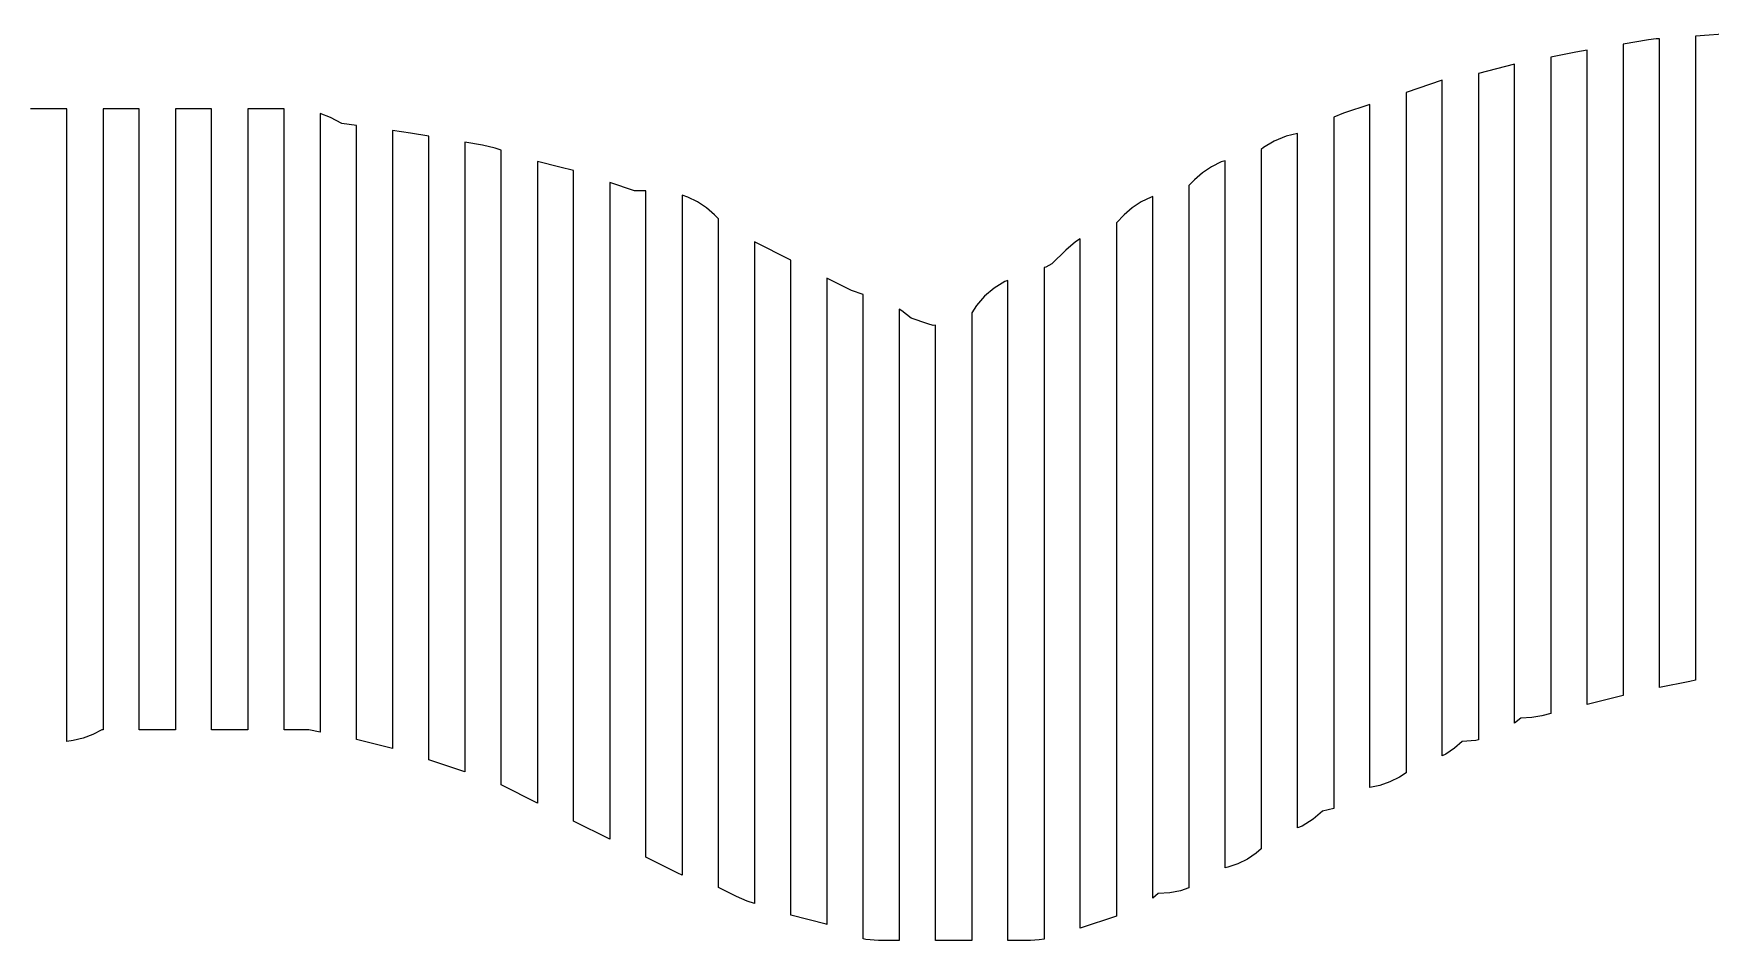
# Model space of a CAD drawing. Header units: metres. Extents: x -6 to 1890, y -8 to 898.
# Drawn here: x 733.9 to 919.2, y 797.5 to 897.7 of the extents above; entities that cross this region are included whole.
import ezdxf

# ---------------------------------------------------------------- set-up
doc = ezdxf.new("R2010")
doc.units = ezdxf.units.M
doc.layers.add('PASSADAS_COMPLETAS', color=1, linetype='CONTINUOUS')
doc.layers.add('PECAS_2D', color=3, linetype='CONTINUOUS')

msp = doc.modelspace()

# ---------------------------------------------------------------- linework, layer by layer
at = {"layer": 'PASSADAS_COMPLETAS'}
msp.add_lwpolyline([(921.578, 897.695), (917.578, 897.41), (917.578, 892.235), (917.578, 890.942), (917.578, 889.648), (917.578, 888.355), (917.578, 887.061), (917.578, 885.768), (917.578, 883.181), (917.578, 880.593), (917.578, 878.006), (917.578, 875.419), (917.578, 874.126), (917.578, 872.832), (917.578, 871.539), (917.578, 870.245), (917.578, 868.952), (917.578, 837.906), (917.578, 836.613), (917.578, 835.319), (917.578, 834.026), (917.578, 832.732), (917.578, 831.439), (917.578, 826.264), (916.951, 826.102), (913.578, 825.427), (913.578, 830.641), (913.578, 831.945), (913.578, 833.248), (913.578, 834.552), (913.578, 835.856), (913.578, 868.445), (913.578, 869.749), (913.578, 871.052), (913.578, 872.356), (913.578, 873.659), (913.578, 876.267), (913.578, 878.874), (913.578, 880.177), (913.578, 882.784), (913.578, 884.088), (913.578, 885.392), (913.578, 886.695), (913.578, 887.999), (913.578, 889.302), (913.578, 890.606), (913.578, 891.91), (913.578, 897.124), (913.226, 897.099), (912.378, 896.998), (909.578, 896.531), (909.578, 891.391), (909.578, 890.106), (909.578, 888.821), (909.578, 887.536), (909.578, 886.251), (909.578, 883.681), (909.578, 882.396), (909.578, 881.111), (909.578, 879.826), (909.578, 877.256), (909.578, 874.686), (909.578, 873.401), (909.578, 872.116), (909.578, 870.831), (909.578, 869.546), (909.578, 868.261), (909.578, 834.851), (909.578, 833.566), (909.578, 832.281), (909.578, 830.996), (909.578, 829.711), (909.578, 824.571), (905.578, 823.571), (905.578, 828.735), (905.578, 830.026), (905.578, 831.317), (905.578, 832.607), (905.578, 833.898), (905.578, 835.189), (905.578, 867.464), (905.578, 868.754), (905.578, 870.045), (905.578, 871.336), (905.578, 872.627), (905.578, 875.209), (905.578, 877.791), (905.578, 879.082), (905.578, 881.664), (905.578, 882.955), (905.578, 884.246), (905.578, 885.537), (905.578, 886.828), (905.578, 888.119), (905.578, 889.41), (905.578, 890.701), (905.578, 895.865), (904.334, 895.653), (901.578, 895.101), (901.578, 889.921), (901.578, 888.625), (901.578, 887.33), (901.578, 886.035), (901.578, 884.74), (901.578, 883.445), (901.578, 882.149), (901.578, 880.854), (901.578, 878.264), (901.578, 875.674), (901.578, 873.083), (901.578, 871.788), (901.578, 870.493), (901.578, 869.198), (901.578, 867.902), (901.578, 866.607), (901.578, 834.227), (901.578, 832.932), (901.578, 831.637), (901.578, 830.342), (901.578, 829.047), (901.578, 827.751), (901.578, 822.571), (900.57, 822.319), (899.475, 822.115), (898.253, 822.047), (897.578, 821.482), (897.578, 826.683), (897.578, 827.983), (897.578, 829.284), (897.578, 830.584), (897.578, 831.884), (897.578, 833.184), (897.578, 865.689), (897.578, 866.99), (897.578, 868.29), (897.578, 869.59), (897.578, 870.89), (897.578, 873.491), (897.578, 876.091), (897.578, 878.692), (897.578, 879.992), (897.578, 881.292), (897.578, 882.592), (897.578, 883.892), (897.578, 885.193), (897.578, 886.493), (897.578, 887.793), (897.578, 889.093), (897.578, 894.294), (893.578, 893.297), (893.578, 888.128), (893.578, 886.836), (893.578, 885.544), (893.578, 884.251), (893.578, 882.959), (893.578, 881.667), (893.578, 880.374), (893.578, 879.082), (893.578, 877.79), (893.578, 875.205), (893.578, 872.621), (893.578, 870.036), (893.578, 868.744), (893.578, 867.451), (893.578, 866.159), (893.578, 864.867), (893.578, 863.575), (893.578, 831.267), (893.578, 829.975), (893.578, 828.683), (893.578, 827.39), (893.578, 826.098), (893.578, 824.806), (893.578, 819.637), (893.284, 819.568), (891.79, 819.462), (890.925, 818.718), (889.961, 818.081), (889.578, 817.893), (889.578, 823.04), (889.578, 824.327), (889.578, 825.614), (889.578, 826.901), (889.578, 828.188), (889.578, 829.475), (889.578, 830.762), (889.578, 864.22), (889.578, 865.507), (889.578, 866.794), (889.578, 868.081), (889.578, 870.655), (889.578, 874.515), (889.578, 877.089), (889.578, 878.376), (889.578, 879.663), (889.578, 880.95), (889.578, 882.237), (889.578, 883.523), (889.578, 886.097), (889.578, 892.531), (885.578, 891.198), (885.578, 886.013), (885.578, 884.717), (885.578, 883.421), (885.578, 882.125), (885.578, 879.533), (885.578, 876.94), (885.578, 875.644), (885.578, 873.052), (885.578, 870.459), (885.578, 867.867), (885.578, 866.571), (885.578, 865.275), (885.578, 863.979), (885.578, 862.682), (885.578, 827.686), (885.578, 826.39), (885.578, 825.094), (885.578, 823.797), (885.578, 822.501), (885.578, 821.205), (885.578, 816.02), (884.85, 815.53), (883.792, 815.002), (882.679, 814.617), (881.578, 814.389), (881.578, 818.293), (881.578, 819.594), (881.578, 820.895), (881.578, 822.197), (881.578, 823.498), (881.578, 824.799), (881.578, 826.101), (881.578, 859.935), (881.578, 861.236), (881.578, 862.537), (881.578, 863.839), (881.578, 865.14), (881.578, 866.441), (881.578, 869.044), (881.578, 871.646), (881.578, 874.249), (881.578, 875.55), (881.578, 876.852), (881.578, 878.153), (881.578, 879.454), (881.578, 880.756), (881.578, 882.057), (881.578, 883.358), (881.578, 884.66), (881.578, 889.865), (878.681, 888.899), (877.578, 888.437), (877.578, 883.259), (877.578, 881.964), (877.578, 880.669), (877.578, 879.375), (877.578, 878.08), (877.578, 876.786), (877.578, 874.196), (877.578, 872.902), (877.578, 870.313), (877.578, 867.723), (877.578, 865.134), (877.578, 863.84), (877.578, 862.545), (877.578, 861.25), (877.578, 859.956), (877.578, 858.661), (877.578, 823.707), (877.578, 822.413), (877.578, 821.118), (877.578, 819.823), (877.578, 818.529), (877.578, 817.234), (877.578, 812.056), (876.36, 811.786), (875.295, 810.874), (874.095, 810.132), (873.578, 809.914), (873.578, 815.116), (873.578, 816.417), (873.578, 817.717), (873.578, 819.018), (873.578, 820.318), (873.578, 821.619), (873.578, 856.732), (873.578, 858.033), (873.578, 859.333), (873.578, 860.634), (873.578, 861.934), (873.578, 863.235), (873.578, 865.836), (873.578, 868.437), (873.578, 871.038), (873.578, 873.639), (873.578, 874.939), (873.578, 876.24), (873.578, 877.54), (873.578, 878.841), (873.578, 880.141), (873.578, 881.442), (873.578, 886.644), (872.335, 886.352), (871.018, 885.816), (869.807, 885.086), (869.578, 884.895), (869.578, 879.744), (869.578, 878.456), (869.578, 877.168), (869.578, 875.88), (869.578, 874.592), (869.578, 873.305), (869.578, 872.017), (869.578, 870.729), (869.578, 868.154), (869.578, 865.578), (869.578, 863.002), (869.578, 861.715), (869.578, 860.427), (869.578, 859.139), (869.578, 857.851), (869.578, 856.564), (869.578, 855.276), (869.578, 819.218), (869.578, 817.93), (869.578, 816.642), (869.578, 815.354), (869.578, 814.067), (869.578, 812.779), (869.578, 807.628), (869.023, 807.14), (868.047, 806.482), (866.988, 805.954), (865.875, 805.569), (865.578, 805.507), (865.578, 810.717), (865.578, 812.019), (865.578, 813.321), (865.578, 814.624), (865.578, 815.926), (865.578, 817.228), (865.578, 853.694), (865.578, 854.996), (865.578, 856.299), (865.578, 857.601), (865.578, 858.903), (865.578, 861.508), (865.578, 864.113), (865.578, 866.717), (865.578, 869.322), (865.578, 870.624), (865.578, 871.927), (865.578, 873.229), (865.578, 874.531), (865.578, 875.834), (865.578, 877.136), (865.578, 883.648), (865.15, 883.503), (864.071, 882.97), (863.079, 882.305), (862.198, 881.53), (861.578, 880.91), (861.578, 875.735), (861.578, 874.442), (861.578, 873.148), (861.578, 871.854), (861.578, 870.56), (861.578, 869.266), (861.578, 867.973), (861.578, 865.385), (861.578, 862.798), (861.578, 860.21), (861.578, 857.622), (861.578, 856.329), (861.578, 855.035), (861.578, 853.741), (861.578, 852.447), (861.578, 851.154), (861.578, 814.928), (861.578, 813.634), (861.578, 812.34), (861.578, 811.047), (861.578, 809.753), (861.578, 808.459), (861.578, 803.284), (860.634, 802.964), (859.463, 802.733), (858.182, 802.658), (857.578, 802.151), (857.578, 807.32), (857.578, 808.612), (857.578, 809.905), (857.578, 811.197), (857.578, 812.489), (857.578, 815.074), (857.578, 849.965), (857.578, 851.257), (857.578, 852.55), (857.578, 853.842), (857.578, 855.134), (857.578, 857.719), (857.578, 860.303), (857.578, 862.888), (857.578, 865.472), (857.578, 866.765), (857.578, 868.057), (857.578, 869.349), (857.578, 870.641), (857.578, 871.934), (857.578, 873.226), (857.578, 879.687), (857.395, 879.625), (856.315, 879.092), (855.324, 878.427), (854.442, 877.653), (853.578, 876.788), (853.578, 871.593), (853.578, 870.295), (853.578, 868.996), (853.578, 867.697), (853.578, 866.398), (853.578, 865.1), (853.578, 862.502), (853.578, 859.905), (853.578, 857.307), (853.578, 854.71), (853.578, 852.112), (853.578, 850.814), (853.578, 849.515), (853.578, 848.216), (853.578, 846.918), (853.578, 811.852), (853.578, 810.553), (853.578, 809.255), (853.578, 807.956), (853.578, 806.657), (853.578, 805.358), (853.578, 800.163), (849.578, 798.83), (849.578, 803.995), (849.578, 805.287), (849.578, 806.578), (849.578, 807.869), (849.578, 809.161), (849.578, 810.452), (849.578, 844.026), (849.578, 845.317), (849.578, 846.608), (849.578, 847.899), (849.578, 849.191), (849.578, 850.482), (849.578, 853.065), (849.578, 855.647), (849.578, 858.23), (849.578, 860.813), (849.578, 862.104), (849.578, 863.395), (849.578, 864.686), (849.578, 865.978), (849.578, 867.269), (849.578, 868.56), (849.578, 875.017), (849.044, 874.687), (847.979, 873.775), (846.438, 872.234), (845.752, 871.891), (845.578, 871.833), (845.578, 866.625), (845.578, 865.323), (845.578, 864.021), (845.578, 862.72), (845.578, 861.418), (845.578, 860.116), (845.578, 857.512), (845.578, 854.908), (845.578, 852.305), (845.578, 849.701), (845.578, 848.399), (845.578, 847.097), (845.578, 845.795), (845.578, 844.493), (845.578, 843.191), (845.578, 841.89), (845.578, 809.343), (845.578, 808.041), (845.578, 806.739), (845.578, 805.437), (845.578, 804.135), (845.578, 802.833), (845.578, 797.626), (845.046, 797.54), (844.073, 797.487), (841.578, 797.487), (841.578, 801.395), (841.578, 802.697), (841.578, 803.999), (841.578, 805.302), (841.578, 806.604), (841.578, 807.907), (841.578, 839.164), (841.578, 840.467), (841.578, 841.769), (841.578, 843.072), (841.578, 844.374), (841.578, 845.676), (841.578, 848.281), (841.578, 850.886), (841.578, 853.491), (841.578, 854.793), (841.578, 857.398), (841.578, 858.7), (841.578, 860.003), (841.578, 861.305), (841.578, 862.608), (841.578, 863.91), (841.578, 870.422), (841.241, 870.281), (840.066, 869.568), (839.007, 868.679), (838.099, 867.647), (837.578, 866.837), (837.578, 861.7), (837.578, 860.416), (837.578, 859.132), (837.578, 857.847), (837.578, 856.563), (837.578, 855.279), (837.578, 852.71), (837.578, 850.142), (837.578, 847.573), (837.578, 845.005), (837.578, 842.436), (837.578, 841.152), (837.578, 839.868), (837.578, 838.584), (837.578, 837.299), (837.578, 836.015), (837.578, 807.761), (837.578, 806.477), (837.578, 805.193), (837.578, 803.909), (837.578, 802.624), (837.578, 801.34), (837.578, 797.487), (833.578, 797.487), (833.578, 801.336), (833.578, 802.618), (833.578, 803.901), (833.578, 805.184), (833.578, 806.467), (833.578, 807.749), (833.578, 838.535), (833.578, 839.818), (833.578, 841.101), (833.578, 842.384), (833.578, 843.666), (833.578, 844.949), (833.578, 847.515), (833.578, 848.797), (833.578, 850.08), (833.578, 851.363), (833.578, 852.646), (833.578, 853.928), (833.578, 855.211), (833.578, 856.494), (833.578, 857.776), (833.578, 859.059), (833.578, 865.473), (833.307, 865.419), (832.732, 865.632), (830.879, 866.25), (829.873, 867.06), (829.578, 867.235), (829.578, 862.068), (829.578, 860.777), (829.578, 859.485), (829.578, 858.194), (829.578, 856.902), (829.578, 855.61), (829.578, 854.319), (829.578, 853.027), (829.578, 851.735), (829.578, 850.444), (829.578, 849.152), (829.578, 846.569), (829.578, 845.277), (829.578, 843.986), (829.578, 842.694), (829.578, 841.403), (829.578, 840.111), (829.578, 838.819), (829.578, 807.82), (829.578, 806.529), (829.578, 805.237), (829.578, 803.945), (829.578, 802.654), (829.578, 801.362), (829.578, 797.487), (827.269, 797.487), (825.871, 797.595), (825.578, 797.665), (825.578, 801.549), (825.578, 802.844), (825.578, 804.139), (825.578, 805.433), (825.578, 806.728), (825.578, 809.318), (825.578, 841.688), (825.578, 842.983), (825.578, 844.277), (825.578, 845.572), (825.578, 846.867), (825.578, 849.457), (825.578, 850.751), (825.578, 852.046), (825.578, 853.341), (825.578, 854.636), (825.578, 855.931), (825.578, 857.225), (825.578, 858.52), (825.578, 859.815), (825.578, 861.11), (825.578, 862.405), (825.578, 863.699), (825.578, 868.879), (824.297, 869.306), (821.578, 870.665), (821.578, 866.77), (821.578, 865.472), (821.578, 864.174), (821.578, 862.875), (821.578, 861.577), (821.578, 860.279), (821.578, 858.981), (821.578, 857.682), (821.578, 856.384), (821.578, 855.086), (821.578, 853.787), (821.578, 852.489), (821.578, 851.191), (821.578, 849.892), (821.578, 848.594), (821.578, 847.296), (821.578, 845.998), (821.578, 844.699), (821.578, 809.645), (821.578, 808.347), (821.578, 807.049), (821.578, 805.75), (821.578, 804.452), (821.578, 803.154), (821.578, 799.259), (821.508, 799.294), (817.578, 800.276), (817.578, 804.154), (817.578, 805.447), (817.578, 806.74), (817.578, 808.032), (817.578, 809.325), (817.578, 810.618), (817.578, 846.812), (817.578, 848.105), (817.578, 849.397), (817.578, 850.69), (817.578, 851.983), (817.578, 854.568), (817.578, 857.153), (817.578, 858.446), (817.578, 859.739), (817.578, 861.031), (817.578, 862.324), (817.578, 863.617), (817.578, 864.909), (817.578, 866.202), (817.578, 867.495), (817.578, 868.787), (817.578, 872.665), (813.578, 874.665), (813.578, 870.749), (813.578, 869.443), (813.578, 868.138), (813.578, 866.832), (813.578, 865.527), (813.578, 864.221), (813.578, 862.916), (813.578, 861.61), (813.578, 860.305), (813.578, 859), (813.578, 856.389), (813.578, 853.778), (813.578, 852.472), (813.578, 851.167), (813.578, 849.861), (813.578, 848.556), (813.578, 813.308), (813.578, 812.003), (813.578, 810.697), (813.578, 809.392), (813.578, 808.086), (813.578, 806.781), (813.578, 805.475), (813.578, 801.559), (812.758, 801.832), (811.566, 802.326), (809.578, 803.32), (809.578, 807.209), (809.578, 808.506), (809.578, 809.802), (809.578, 811.099), (809.578, 812.395), (809.578, 813.692), (809.578, 814.988), (809.578, 851.289), (809.578, 852.586), (809.578, 853.882), (809.578, 855.179), (809.578, 857.772), (809.578, 859.068), (809.578, 860.365), (809.578, 861.661), (809.578, 862.958), (809.578, 864.254), (809.578, 865.551), (809.578, 866.847), (809.578, 868.144), (809.578, 869.44), (809.578, 870.737), (809.578, 872.033), (809.578, 877.219), (809.144, 877.653), (808.263, 878.427), (807.271, 879.092), (806.192, 879.625), (805.578, 879.833), (805.578, 874.653), (805.578, 873.357), (805.578, 872.062), (805.578, 870.767), (805.578, 869.472), (805.578, 868.177), (805.578, 866.882), (805.578, 865.586), (805.578, 864.291), (805.578, 862.996), (805.578, 860.406), (805.578, 857.816), (805.578, 856.52), (805.578, 855.225), (805.578, 852.635), (805.578, 816.371), (805.578, 815.076), (805.578, 813.78), (805.578, 812.485), (805.578, 811.19), (805.578, 809.895), (805.578, 808.6), (805.578, 804.714), (805.103, 804.911), (801.578, 806.674), (801.578, 810.55), (801.578, 811.842), (801.578, 813.134), (801.578, 814.426), (801.578, 815.718), (801.578, 817.01), (801.578, 818.302), (801.578, 853.186), (801.578, 854.478), (801.578, 855.77), (801.578, 857.062), (801.578, 858.354), (801.578, 859.646), (801.578, 862.23), (801.578, 864.814), (801.578, 866.106), (801.578, 867.398), (801.578, 868.69), (801.578, 869.982), (801.578, 871.274), (801.578, 872.566), (801.578, 873.858), (801.578, 875.15), (801.578, 876.442), (801.578, 880.318), (800.308, 880.318), (797.578, 881.228), (797.578, 877.341), (797.578, 876.046), (797.578, 874.75), (797.578, 873.454), (797.578, 872.159), (797.578, 870.863), (797.578, 869.568), (797.578, 868.272), (797.578, 866.976), (797.578, 865.681), (797.578, 863.089), (797.578, 860.498), (797.578, 859.203), (797.578, 857.907), (797.578, 856.611), (797.578, 820.334), (797.578, 819.039), (797.578, 817.743), (797.578, 816.447), (797.578, 815.152), (797.578, 813.856), (797.578, 812.56), (797.578, 808.674), (793.578, 810.674), (793.578, 814.524), (793.578, 815.807), (793.578, 817.091), (793.578, 818.374), (793.578, 819.658), (793.578, 822.224), (793.578, 856.877), (793.578, 858.16), (793.578, 859.444), (793.578, 860.727), (793.578, 862.011), (793.578, 864.578), (793.578, 865.861), (793.578, 867.144), (793.578, 868.428), (793.578, 869.711), (793.578, 870.995), (793.578, 872.278), (793.578, 873.562), (793.578, 874.845), (793.578, 876.128), (793.578, 877.412), (793.578, 878.695), (793.578, 882.546), (792.048, 882.94), (789.578, 883.558), (789.578, 879.691), (789.578, 878.403), (789.578, 877.114), (789.578, 875.825), (789.578, 874.536), (789.578, 873.247), (789.578, 871.958), (789.578, 870.67), (789.578, 869.381), (789.578, 868.092), (789.578, 866.803), (789.578, 862.937), (789.578, 861.648), (789.578, 860.359), (789.578, 859.07), (789.578, 857.782), (789.578, 822.984), (789.578, 821.695), (789.578, 820.406), (789.578, 819.118), (789.578, 817.829), (789.578, 816.54), (789.578, 812.674), (785.578, 814.674), (785.578, 818.569), (785.578, 819.868), (785.578, 821.167), (785.578, 822.465), (785.578, 823.764), (785.578, 825.062), (785.578, 858.826), (785.578, 860.124), (785.578, 861.423), (785.578, 862.721), (785.578, 864.02), (785.578, 865.318), (785.578, 867.916), (785.578, 869.214), (785.578, 870.513), (785.578, 871.811), (785.578, 873.11), (785.578, 874.409), (785.578, 875.707), (785.578, 877.006), (785.578, 878.304), (785.578, 879.603), (785.578, 880.901), (785.578, 884.797), (784.905, 885.021), (783.524, 885.365), (781.578, 885.689), (781.578, 881.823), (781.578, 880.534), (781.578, 879.246), (781.578, 877.957), (781.578, 876.669), (781.578, 875.38), (781.578, 874.091), (781.578, 872.803), (781.578, 871.514), (781.578, 870.225), (781.578, 868.937), (781.578, 867.648), (781.578, 865.071), (781.578, 863.782), (781.578, 862.494), (781.578, 861.205), (781.578, 859.916), (781.578, 827.701), (781.578, 826.412), (781.578, 825.124), (781.578, 823.835), (781.578, 822.546), (781.578, 821.258), (781.578, 819.969), (781.578, 816.103), (777.578, 817.437), (777.578, 821.338), (777.578, 822.638), (777.578, 823.938), (777.578, 825.239), (777.578, 826.539), (777.578, 831.741), (777.578, 861.649), (777.578, 862.949), (777.578, 864.249), (777.578, 865.55), (777.578, 868.151), (777.578, 869.451), (777.578, 870.751), (777.578, 872.052), (777.578, 873.352), (777.578, 874.652), (777.578, 875.953), (777.578, 877.253), (777.578, 878.553), (777.578, 879.854), (777.578, 881.154), (777.578, 882.454), (777.578, 886.356), (775.559, 886.69), (773.578, 886.973), (773.578, 883.109), (773.578, 881.821), (773.578, 880.533), (773.578, 879.245), (773.578, 877.957), (773.578, 876.669), (773.578, 875.381), (773.578, 874.093), (773.578, 872.805), (773.578, 870.229), (773.578, 867.653), (773.578, 866.365), (773.578, 865.077), (773.578, 863.789), (773.578, 862.501), (773.578, 861.213), (773.578, 829.013), (773.578, 827.725), (773.578, 826.437), (773.578, 825.149), (773.578, 823.861), (773.578, 822.573), (773.578, 818.709), (769.578, 819.703), (769.578, 823.617), (769.578, 824.922), (769.578, 826.227), (769.578, 827.531), (769.578, 828.836), (769.578, 830.14), (769.578, 862.756), (769.578, 864.061), (769.578, 865.365), (769.578, 866.67), (769.578, 867.975), (769.578, 869.279), (769.578, 870.584), (769.578, 871.888), (769.578, 873.193), (769.578, 874.498), (769.578, 875.802), (769.578, 878.412), (769.578, 879.716), (769.578, 881.021), (769.578, 882.325), (769.578, 883.63), (769.578, 887.544), (767.973, 887.773), (766.708, 888.405), (765.578, 888.865), (765.578, 883.706), (765.578, 882.416), (765.578, 881.126), (765.578, 879.837), (765.578, 878.547), (765.578, 877.257), (765.578, 875.967), (765.578, 874.677), (765.578, 873.387), (765.578, 872.097), (765.578, 870.808), (765.578, 869.518), (765.578, 866.938), (765.578, 865.648), (765.578, 864.358), (765.578, 863.068), (765.578, 830.822), (765.578, 829.532), (765.578, 828.242), (765.578, 826.953), (765.578, 825.663), (765.578, 824.373), (765.578, 820.503), (764.323, 820.754), (761.578, 820.754), (761.578, 824.638), (761.578, 825.933), (761.578, 827.227), (761.578, 828.522), (761.578, 829.816), (761.578, 831.111), (761.578, 862.18), (761.578, 863.475), (761.578, 864.769), (761.578, 866.064), (761.578, 867.359), (761.578, 869.948), (761.578, 872.537), (761.578, 873.831), (761.578, 875.126), (761.578, 876.421), (761.578, 877.715), (761.578, 879.01), (761.578, 880.304), (761.578, 881.599), (761.578, 882.893), (761.578, 884.188), (761.578, 889.366), (757.578, 889.366), (757.578, 884.188), (757.578, 882.893), (757.578, 881.599), (757.578, 880.304), (757.578, 879.01), (757.578, 877.715), (757.578, 876.421), (757.578, 875.126), (757.578, 873.831), (757.578, 872.537), (757.578, 871.242), (757.578, 868.653), (757.578, 867.359), (757.578, 866.064), (757.578, 864.769), (757.578, 863.475), (757.578, 862.18), (757.578, 831.111), (757.578, 829.816), (757.578, 828.522), (757.578, 827.227), (757.578, 825.933), (757.578, 824.638), (757.578, 820.754), (753.578, 820.754), (753.578, 824.638), (753.578, 825.933), (753.578, 827.227), (753.578, 828.522), (753.578, 829.816), (753.578, 831.111), (753.578, 862.18), (753.578, 864.769), (753.578, 866.064), (753.578, 867.359), (753.578, 869.948), (753.578, 871.242), (753.578, 872.537), (753.578, 875.126), (753.578, 876.421), (753.578, 877.715), (753.578, 879.01), (753.578, 880.304), (753.578, 881.599), (753.578, 882.893), (753.578, 884.188), (753.578, 885.482), (753.578, 889.366), (749.578, 889.366), (749.578, 885.482), (749.578, 884.188), (749.578, 882.893), (749.578, 881.599), (749.578, 880.304), (749.578, 879.01), (749.578, 877.715), (749.578, 876.421), (749.578, 875.126), (749.578, 873.831), (749.578, 872.537), (749.578, 869.948), (749.578, 868.653), (749.578, 867.359), (749.578, 866.064), (749.578, 864.769), (749.578, 863.475), (749.578, 862.18), (749.578, 831.111), (749.578, 829.816), (749.578, 828.522), (749.578, 827.227), (749.578, 825.933), (749.578, 824.638), (749.578, 820.754), (745.578, 820.754), (745.578, 824.638), (745.578, 825.933), (745.578, 827.227), (745.578, 828.522), (745.578, 829.816), (745.578, 831.111), (745.578, 862.18), (745.578, 863.475), (745.578, 864.769), (745.578, 866.064), (745.578, 867.359), (745.578, 869.948), (745.578, 872.537), (745.578, 873.831), (745.578, 875.126), (745.578, 876.421), (745.578, 877.715), (745.578, 879.01), (745.578, 880.304), (745.578, 881.599), (745.578, 882.893), (745.578, 884.188), (745.578, 885.482), (745.578, 889.366), (741.578, 889.366), (741.578, 884.188), (741.578, 881.599), (741.578, 880.304), (741.578, 879.01), (741.578, 877.715), (741.578, 876.421), (741.578, 875.126), (741.578, 873.831), (741.578, 871.242), (741.578, 868.653), (741.578, 867.359), (741.578, 866.064), (741.578, 864.769), (741.578, 863.475), (741.578, 862.18), (741.578, 831.111), (741.578, 829.816), (741.578, 828.522), (741.578, 827.227), (741.578, 825.933), (741.578, 824.638), (741.578, 820.754), (741.461, 820.754), (740.455, 820.234), (739.387, 819.841), (738.282, 819.586), (737.578, 819.468), (737.578, 824.646), (737.578, 825.94), (737.578, 827.235), (737.578, 828.529), (737.578, 829.823), (737.578, 862.184), (737.578, 863.478), (737.578, 864.772), (737.578, 866.067), (737.578, 867.361), (737.578, 868.656), (737.578, 871.244), (737.578, 872.539), (737.578, 873.833), (737.578, 875.128), (737.578, 876.422), (737.578, 877.716), (737.578, 879.011), (737.578, 880.305), (737.578, 881.6), (737.578, 882.894), (737.578, 884.189), (737.578, 889.366), (733.578, 889.366)], dxfattribs=at)
at = {"layer": 'PECAS_2D'}
msp.add_lwpolyline([(921.578, 897.695), (917.578, 897.41), (917.578, 892.235), (917.578, 890.942), (917.578, 889.648), (917.578, 888.355), (917.578, 887.061), (917.578, 885.768), (917.578, 883.181), (917.578, 880.593), (917.578, 878.006), (917.578, 875.419), (917.578, 874.126), (917.578, 872.832), (917.578, 871.539), (917.578, 870.245), (917.578, 868.952), (917.578, 837.906), (917.578, 836.613), (917.578, 835.319), (917.578, 834.026), (917.578, 832.732), (917.578, 831.439), (917.578, 826.264), (916.951, 826.102), (913.578, 825.427), (913.578, 830.641), (913.578, 831.945), (913.578, 833.248), (913.578, 834.552), (913.578, 835.856), (913.578, 868.445), (913.578, 869.749), (913.578, 871.052), (913.578, 872.356), (913.578, 873.659), (913.578, 876.267), (913.578, 878.874), (913.578, 880.177), (913.578, 882.784), (913.578, 884.088), (913.578, 885.392), (913.578, 886.695), (913.578, 887.999), (913.578, 889.302), (913.578, 890.606), (913.578, 891.91), (913.578, 897.124), (913.226, 897.099), (912.378, 896.998), (909.578, 896.531), (909.578, 891.391), (909.578, 890.106), (909.578, 888.821), (909.578, 887.536), (909.578, 886.251), (909.578, 883.681), (909.578, 882.396), (909.578, 881.111), (909.578, 879.826), (909.578, 877.256), (909.578, 874.686), (909.578, 873.401), (909.578, 872.116), (909.578, 870.831), (909.578, 869.546), (909.578, 868.261), (909.578, 834.851), (909.578, 833.566), (909.578, 832.281), (909.578, 830.996), (909.578, 829.711), (909.578, 824.571), (905.578, 823.571), (905.578, 828.735), (905.578, 830.026), (905.578, 831.317), (905.578, 832.607), (905.578, 833.898), (905.578, 835.189), (905.578, 867.464), (905.578, 868.754), (905.578, 870.045), (905.578, 871.336), (905.578, 872.627), (905.578, 875.209), (905.578, 877.791), (905.578, 879.082), (905.578, 881.664), (905.578, 882.955), (905.578, 884.246), (905.578, 885.537), (905.578, 886.828), (905.578, 888.119), (905.578, 889.41), (905.578, 890.701), (905.578, 895.865), (904.334, 895.653), (901.578, 895.101), (901.578, 889.921), (901.578, 888.625), (901.578, 887.33), (901.578, 886.035), (901.578, 884.74), (901.578, 883.445), (901.578, 882.149), (901.578, 880.854), (901.578, 878.264), (901.578, 875.674), (901.578, 873.083), (901.578, 871.788), (901.578, 870.493), (901.578, 869.198), (901.578, 867.902), (901.578, 866.607), (901.578, 834.227), (901.578, 832.932), (901.578, 831.637), (901.578, 830.342), (901.578, 829.047), (901.578, 827.751), (901.578, 822.571), (900.57, 822.319), (899.475, 822.115), (898.253, 822.047), (897.578, 821.482), (897.578, 826.683), (897.578, 827.983), (897.578, 829.284), (897.578, 830.584), (897.578, 831.884), (897.578, 833.184), (897.578, 865.689), (897.578, 866.99), (897.578, 868.29), (897.578, 869.59), (897.578, 870.89), (897.578, 873.491), (897.578, 876.091), (897.578, 878.692), (897.578, 879.992), (897.578, 881.292), (897.578, 882.592), (897.578, 883.892), (897.578, 885.193), (897.578, 886.493), (897.578, 887.793), (897.578, 889.093), (897.578, 894.294), (893.578, 893.297), (893.578, 888.128), (893.578, 886.836), (893.578, 885.544), (893.578, 884.251), (893.578, 882.959), (893.578, 881.667), (893.578, 880.374), (893.578, 879.082), (893.578, 877.79), (893.578, 875.205), (893.578, 872.621), (893.578, 870.036), (893.578, 868.744), (893.578, 867.451), (893.578, 866.159), (893.578, 864.867), (893.578, 863.575), (893.578, 831.267), (893.578, 829.975), (893.578, 828.683), (893.578, 827.39), (893.578, 826.098), (893.578, 824.806), (893.578, 819.637), (893.284, 819.568), (891.79, 819.462), (890.925, 818.718), (889.961, 818.081), (889.578, 817.893), (889.578, 823.04), (889.578, 824.327), (889.578, 825.614), (889.578, 826.901), (889.578, 828.188), (889.578, 829.475), (889.578, 830.762), (889.578, 864.22), (889.578, 865.507), (889.578, 866.794), (889.578, 868.081), (889.578, 870.655), (889.578, 874.515), (889.578, 877.089), (889.578, 878.376), (889.578, 879.663), (889.578, 880.95), (889.578, 882.237), (889.578, 883.523), (889.578, 886.097), (889.578, 892.531), (885.578, 891.198), (885.578, 886.013), (885.578, 884.717), (885.578, 883.421), (885.578, 882.125), (885.578, 879.533), (885.578, 876.94), (885.578, 875.644), (885.578, 873.052), (885.578, 870.459), (885.578, 867.867), (885.578, 866.571), (885.578, 865.275), (885.578, 863.979), (885.578, 862.682), (885.578, 827.686), (885.578, 826.39), (885.578, 825.094), (885.578, 823.797), (885.578, 822.501), (885.578, 821.205), (885.578, 816.02), (884.85, 815.53), (883.792, 815.002), (882.679, 814.617), (881.578, 814.389), (881.578, 818.293), (881.578, 819.594), (881.578, 820.895), (881.578, 822.197), (881.578, 823.498), (881.578, 824.799), (881.578, 826.101), (881.578, 859.935), (881.578, 861.236), (881.578, 862.537), (881.578, 863.839), (881.578, 865.14), (881.578, 866.441), (881.578, 869.044), (881.578, 871.646), (881.578, 874.249), (881.578, 875.55), (881.578, 876.852), (881.578, 878.153), (881.578, 879.454), (881.578, 880.756), (881.578, 882.057), (881.578, 883.358), (881.578, 884.66), (881.578, 889.865), (878.681, 888.899), (877.578, 888.437), (877.578, 883.259), (877.578, 881.964), (877.578, 880.669), (877.578, 879.375), (877.578, 878.08), (877.578, 876.786), (877.578, 874.196), (877.578, 872.902), (877.578, 870.313), (877.578, 867.723), (877.578, 865.134), (877.578, 863.84), (877.578, 862.545), (877.578, 861.25), (877.578, 859.956), (877.578, 858.661), (877.578, 823.707), (877.578, 822.413), (877.578, 821.118), (877.578, 819.823), (877.578, 818.529), (877.578, 817.234), (877.578, 812.056), (876.36, 811.786), (875.295, 810.874), (874.095, 810.132), (873.578, 809.914), (873.578, 815.116), (873.578, 816.417), (873.578, 817.717), (873.578, 819.018), (873.578, 820.318), (873.578, 821.619), (873.578, 856.732), (873.578, 858.033), (873.578, 859.333), (873.578, 860.634), (873.578, 861.934), (873.578, 863.235), (873.578, 865.836), (873.578, 868.437), (873.578, 871.038), (873.578, 873.639), (873.578, 874.939), (873.578, 876.24), (873.578, 877.54), (873.578, 878.841), (873.578, 880.141), (873.578, 881.442), (873.578, 886.644), (872.335, 886.352), (871.018, 885.816), (869.807, 885.086), (869.578, 884.895), (869.578, 879.744), (869.578, 878.456), (869.578, 877.168), (869.578, 875.88), (869.578, 874.592), (869.578, 873.305), (869.578, 872.017), (869.578, 870.729), (869.578, 868.154), (869.578, 865.578), (869.578, 863.002), (869.578, 861.715), (869.578, 860.427), (869.578, 859.139), (869.578, 857.851), (869.578, 856.564), (869.578, 855.276), (869.578, 819.218), (869.578, 817.93), (869.578, 816.642), (869.578, 815.354), (869.578, 814.067), (869.578, 812.779), (869.578, 807.628), (869.023, 807.14), (868.047, 806.482), (866.988, 805.954), (865.875, 805.569), (865.578, 805.507), (865.578, 810.717), (865.578, 812.019), (865.578, 813.321), (865.578, 814.624), (865.578, 815.926), (865.578, 817.228), (865.578, 853.694), (865.578, 854.996), (865.578, 856.299), (865.578, 857.601), (865.578, 858.903), (865.578, 861.508), (865.578, 864.113), (865.578, 866.717), (865.578, 869.322), (865.578, 870.624), (865.578, 871.927), (865.578, 873.229), (865.578, 874.531), (865.578, 875.834), (865.578, 877.136), (865.578, 883.648), (865.15, 883.503), (864.071, 882.97), (863.079, 882.305), (862.198, 881.53), (861.578, 880.91), (861.578, 875.735), (861.578, 874.442), (861.578, 873.148), (861.578, 871.854), (861.578, 870.56), (861.578, 869.266), (861.578, 867.973), (861.578, 865.385), (861.578, 862.798), (861.578, 860.21), (861.578, 857.622), (861.578, 856.329), (861.578, 855.035), (861.578, 853.741), (861.578, 852.447), (861.578, 851.154), (861.578, 814.928), (861.578, 813.634), (861.578, 812.34), (861.578, 811.047), (861.578, 809.753), (861.578, 808.459), (861.578, 803.284), (860.634, 802.964), (859.463, 802.733), (858.182, 802.658), (857.578, 802.151), (857.578, 807.32), (857.578, 808.612), (857.578, 809.905), (857.578, 811.197), (857.578, 812.489), (857.578, 815.074), (857.578, 849.965), (857.578, 851.257), (857.578, 852.55), (857.578, 853.842), (857.578, 855.134), (857.578, 857.719), (857.578, 860.303), (857.578, 862.888), (857.578, 865.472), (857.578, 866.765), (857.578, 868.057), (857.578, 869.349), (857.578, 870.641), (857.578, 871.934), (857.578, 873.226), (857.578, 879.687), (857.395, 879.625), (856.315, 879.092), (855.324, 878.427), (854.442, 877.653), (853.578, 876.788), (853.578, 871.593), (853.578, 870.295), (853.578, 868.996), (853.578, 867.697), (853.578, 866.398), (853.578, 865.1), (853.578, 862.502), (853.578, 859.905), (853.578, 857.307), (853.578, 854.71), (853.578, 852.112), (853.578, 850.814), (853.578, 849.515), (853.578, 848.216), (853.578, 846.918), (853.578, 811.852), (853.578, 810.553), (853.578, 809.255), (853.578, 807.956), (853.578, 806.657), (853.578, 805.358), (853.578, 800.163), (849.578, 798.83), (849.578, 803.995), (849.578, 805.287), (849.578, 806.578), (849.578, 807.869), (849.578, 809.161), (849.578, 810.452), (849.578, 844.026), (849.578, 845.317), (849.578, 846.608), (849.578, 847.899), (849.578, 849.191), (849.578, 850.482), (849.578, 853.065), (849.578, 855.647), (849.578, 858.23), (849.578, 860.813), (849.578, 862.104), (849.578, 863.395), (849.578, 864.686), (849.578, 865.978), (849.578, 867.269), (849.578, 868.56), (849.578, 875.017), (849.044, 874.687), (847.979, 873.775), (846.438, 872.234), (845.752, 871.891), (845.578, 871.833), (845.578, 866.625), (845.578, 865.323), (845.578, 864.021), (845.578, 862.72), (845.578, 861.418), (845.578, 860.116), (845.578, 857.512), (845.578, 854.908), (845.578, 852.305), (845.578, 849.701), (845.578, 848.399), (845.578, 847.097), (845.578, 845.795), (845.578, 844.493), (845.578, 843.191), (845.578, 841.89), (845.578, 809.343), (845.578, 808.041), (845.578, 806.739), (845.578, 805.437), (845.578, 804.135), (845.578, 802.833), (845.578, 797.626), (845.046, 797.54), (844.073, 797.487), (841.578, 797.487), (841.578, 801.395), (841.578, 802.697), (841.578, 803.999), (841.578, 805.302), (841.578, 806.604), (841.578, 807.907), (841.578, 839.164), (841.578, 840.467), (841.578, 841.769), (841.578, 843.072), (841.578, 844.374), (841.578, 845.676), (841.578, 848.281), (841.578, 850.886), (841.578, 853.491), (841.578, 854.793), (841.578, 857.398), (841.578, 858.7), (841.578, 860.003), (841.578, 861.305), (841.578, 862.608), (841.578, 863.91), (841.578, 870.422), (841.241, 870.281), (840.066, 869.568), (839.007, 868.679), (838.099, 867.647), (837.578, 866.837), (837.578, 861.7), (837.578, 860.416), (837.578, 859.132), (837.578, 857.847), (837.578, 856.563), (837.578, 855.279), (837.578, 852.71), (837.578, 850.142), (837.578, 847.573), (837.578, 845.005), (837.578, 842.436), (837.578, 841.152), (837.578, 839.868), (837.578, 838.584), (837.578, 837.299), (837.578, 836.015), (837.578, 807.761), (837.578, 806.477), (837.578, 805.193), (837.578, 803.909), (837.578, 802.624), (837.578, 801.34), (837.578, 797.487), (833.578, 797.487), (833.578, 801.336), (833.578, 802.618), (833.578, 803.901), (833.578, 805.184), (833.578, 806.467), (833.578, 807.749), (833.578, 838.535), (833.578, 839.818), (833.578, 841.101), (833.578, 842.384), (833.578, 843.666), (833.578, 844.949), (833.578, 847.515), (833.578, 848.797), (833.578, 850.08), (833.578, 851.363), (833.578, 852.646), (833.578, 853.928), (833.578, 855.211), (833.578, 856.494), (833.578, 857.776), (833.578, 859.059), (833.578, 865.473), (833.307, 865.419), (832.732, 865.632), (830.879, 866.25), (829.873, 867.06), (829.578, 867.235), (829.578, 862.068), (829.578, 860.777), (829.578, 859.485), (829.578, 858.194), (829.578, 856.902), (829.578, 855.61), (829.578, 854.319), (829.578, 853.027), (829.578, 851.735), (829.578, 850.444), (829.578, 849.152), (829.578, 846.569), (829.578, 845.277), (829.578, 843.986), (829.578, 842.694), (829.578, 841.403), (829.578, 840.111), (829.578, 838.819), (829.578, 807.82), (829.578, 806.529), (829.578, 805.237), (829.578, 803.945), (829.578, 802.654), (829.578, 801.362), (829.578, 797.487), (827.269, 797.487), (825.871, 797.595), (825.578, 797.665), (825.578, 801.549), (825.578, 802.844), (825.578, 804.139), (825.578, 805.433), (825.578, 806.728), (825.578, 809.318), (825.578, 841.688), (825.578, 842.983), (825.578, 844.277), (825.578, 845.572), (825.578, 846.867), (825.578, 849.457), (825.578, 850.751), (825.578, 852.046), (825.578, 853.341), (825.578, 854.636), (825.578, 855.931), (825.578, 857.225), (825.578, 858.52), (825.578, 859.815), (825.578, 861.11), (825.578, 862.405), (825.578, 863.699), (825.578, 868.879), (824.297, 869.306), (821.578, 870.665), (821.578, 866.77), (821.578, 865.472), (821.578, 864.174), (821.578, 862.875), (821.578, 861.577), (821.578, 860.279), (821.578, 858.981), (821.578, 857.682), (821.578, 856.384), (821.578, 855.086), (821.578, 853.787), (821.578, 852.489), (821.578, 851.191), (821.578, 849.892), (821.578, 848.594), (821.578, 847.296), (821.578, 845.998), (821.578, 844.699), (821.578, 809.645), (821.578, 808.347), (821.578, 807.049), (821.578, 805.75), (821.578, 804.452), (821.578, 803.154), (821.578, 799.259), (821.508, 799.294), (817.578, 800.276), (817.578, 804.154), (817.578, 805.447), (817.578, 806.74), (817.578, 808.032), (817.578, 809.325), (817.578, 810.618), (817.578, 846.812), (817.578, 848.105), (817.578, 849.397), (817.578, 850.69), (817.578, 851.983), (817.578, 854.568), (817.578, 857.153), (817.578, 858.446), (817.578, 859.739), (817.578, 861.031), (817.578, 862.324), (817.578, 863.617), (817.578, 864.909), (817.578, 866.202), (817.578, 867.495), (817.578, 868.787), (817.578, 872.665), (813.578, 874.665), (813.578, 870.749), (813.578, 869.443), (813.578, 868.138), (813.578, 866.832), (813.578, 865.527), (813.578, 864.221), (813.578, 862.916), (813.578, 861.61), (813.578, 860.305), (813.578, 859), (813.578, 856.389), (813.578, 853.778), (813.578, 852.472), (813.578, 851.167), (813.578, 849.861), (813.578, 848.556), (813.578, 813.308), (813.578, 812.003), (813.578, 810.697), (813.578, 809.392), (813.578, 808.086), (813.578, 806.781), (813.578, 805.475), (813.578, 801.559), (812.758, 801.832), (811.566, 802.326), (809.578, 803.32), (809.578, 807.209), (809.578, 808.506), (809.578, 809.802), (809.578, 811.099), (809.578, 812.395), (809.578, 813.692), (809.578, 814.988), (809.578, 851.289), (809.578, 852.586), (809.578, 853.882), (809.578, 855.179), (809.578, 857.772), (809.578, 859.068), (809.578, 860.365), (809.578, 861.661), (809.578, 862.958), (809.578, 864.254), (809.578, 865.551), (809.578, 866.847), (809.578, 868.144), (809.578, 869.44), (809.578, 870.737), (809.578, 872.033), (809.578, 877.219), (809.144, 877.653), (808.263, 878.427), (807.271, 879.092), (806.192, 879.625), (805.578, 879.833), (805.578, 874.653), (805.578, 873.357), (805.578, 872.062), (805.578, 870.767), (805.578, 869.472), (805.578, 868.177), (805.578, 866.882), (805.578, 865.586), (805.578, 864.291), (805.578, 862.996), (805.578, 860.406), (805.578, 857.816), (805.578, 856.52), (805.578, 855.225), (805.578, 852.635), (805.578, 816.371), (805.578, 815.076), (805.578, 813.78), (805.578, 812.485), (805.578, 811.19), (805.578, 809.895), (805.578, 808.6), (805.578, 804.714), (805.103, 804.911), (801.578, 806.674), (801.578, 810.55), (801.578, 811.842), (801.578, 813.134), (801.578, 814.426), (801.578, 815.718), (801.578, 817.01), (801.578, 818.302), (801.578, 853.186), (801.578, 854.478), (801.578, 855.77), (801.578, 857.062), (801.578, 858.354), (801.578, 859.646), (801.578, 862.23), (801.578, 864.814), (801.578, 866.106), (801.578, 867.398), (801.578, 868.69), (801.578, 869.982), (801.578, 871.274), (801.578, 872.566), (801.578, 873.858), (801.578, 875.15), (801.578, 876.442), (801.578, 880.318), (800.308, 880.318), (797.578, 881.228), (797.578, 877.341), (797.578, 876.046), (797.578, 874.75), (797.578, 873.454), (797.578, 872.159), (797.578, 870.863), (797.578, 869.568), (797.578, 868.272), (797.578, 866.976), (797.578, 865.681), (797.578, 863.089), (797.578, 860.498), (797.578, 859.203), (797.578, 857.907), (797.578, 856.611), (797.578, 820.334), (797.578, 819.039), (797.578, 817.743), (797.578, 816.447), (797.578, 815.152), (797.578, 813.856), (797.578, 812.56), (797.578, 808.674), (793.578, 810.674), (793.578, 814.524), (793.578, 815.807), (793.578, 817.091), (793.578, 818.374), (793.578, 819.658), (793.578, 822.224), (793.578, 856.877), (793.578, 858.16), (793.578, 859.444), (793.578, 860.727), (793.578, 862.011), (793.578, 864.578), (793.578, 865.861), (793.578, 867.144), (793.578, 868.428), (793.578, 869.711), (793.578, 870.995), (793.578, 872.278), (793.578, 873.562), (793.578, 874.845), (793.578, 876.128), (793.578, 877.412), (793.578, 878.695), (793.578, 882.546), (792.048, 882.94), (789.578, 883.558), (789.578, 879.691), (789.578, 878.403), (789.578, 877.114), (789.578, 875.825), (789.578, 874.536), (789.578, 873.247), (789.578, 871.958), (789.578, 870.67), (789.578, 869.381), (789.578, 868.092), (789.578, 866.803), (789.578, 862.937), (789.578, 861.648), (789.578, 860.359), (789.578, 859.07), (789.578, 857.782), (789.578, 822.984), (789.578, 821.695), (789.578, 820.406), (789.578, 819.118), (789.578, 817.829), (789.578, 816.54), (789.578, 812.674), (785.578, 814.674), (785.578, 818.569), (785.578, 819.868), (785.578, 821.167), (785.578, 822.465), (785.578, 823.764), (785.578, 825.062), (785.578, 858.826), (785.578, 860.124), (785.578, 861.423), (785.578, 862.721), (785.578, 864.02), (785.578, 865.318), (785.578, 867.916), (785.578, 869.214), (785.578, 870.513), (785.578, 871.811), (785.578, 873.11), (785.578, 874.409), (785.578, 875.707), (785.578, 877.006), (785.578, 878.304), (785.578, 879.603), (785.578, 880.901), (785.578, 884.797), (784.905, 885.021), (783.524, 885.365), (781.578, 885.689), (781.578, 881.823), (781.578, 880.534), (781.578, 879.246), (781.578, 877.957), (781.578, 876.669), (781.578, 875.38), (781.578, 874.091), (781.578, 872.803), (781.578, 871.514), (781.578, 870.225), (781.578, 868.937), (781.578, 867.648), (781.578, 865.071), (781.578, 863.782), (781.578, 862.494), (781.578, 861.205), (781.578, 859.916), (781.578, 827.701), (781.578, 826.412), (781.578, 825.124), (781.578, 823.835), (781.578, 822.546), (781.578, 821.258), (781.578, 819.969), (781.578, 816.103), (777.578, 817.437), (777.578, 821.338), (777.578, 822.638), (777.578, 823.938), (777.578, 825.239), (777.578, 826.539), (777.578, 831.741), (777.578, 861.649), (777.578, 862.949), (777.578, 864.249), (777.578, 865.55), (777.578, 868.151), (777.578, 869.451), (777.578, 870.751), (777.578, 872.052), (777.578, 873.352), (777.578, 874.652), (777.578, 875.953), (777.578, 877.253), (777.578, 878.553), (777.578, 879.854), (777.578, 881.154), (777.578, 882.454), (777.578, 886.356), (775.559, 886.69), (773.578, 886.973), (773.578, 883.109), (773.578, 881.821), (773.578, 880.533), (773.578, 879.245), (773.578, 877.957), (773.578, 876.669), (773.578, 875.381), (773.578, 874.093), (773.578, 872.805), (773.578, 870.229), (773.578, 867.653), (773.578, 866.365), (773.578, 865.077), (773.578, 863.789), (773.578, 862.501), (773.578, 861.213), (773.578, 829.013), (773.578, 827.725), (773.578, 826.437), (773.578, 825.149), (773.578, 823.861), (773.578, 822.573), (773.578, 818.709), (769.578, 819.703), (769.578, 823.617), (769.578, 824.922), (769.578, 826.227), (769.578, 827.531), (769.578, 828.836), (769.578, 830.14), (769.578, 862.756), (769.578, 864.061), (769.578, 865.365), (769.578, 866.67), (769.578, 867.975), (769.578, 869.279), (769.578, 870.584), (769.578, 871.888), (769.578, 873.193), (769.578, 874.498), (769.578, 875.802), (769.578, 878.412), (769.578, 879.716), (769.578, 881.021), (769.578, 882.325), (769.578, 883.63), (769.578, 887.544), (767.973, 887.773), (766.708, 888.405), (765.578, 888.865), (765.578, 883.706), (765.578, 882.416), (765.578, 881.126), (765.578, 879.837), (765.578, 878.547), (765.578, 877.257), (765.578, 875.967), (765.578, 874.677), (765.578, 873.387), (765.578, 872.097), (765.578, 870.808), (765.578, 869.518), (765.578, 866.938), (765.578, 865.648), (765.578, 864.358), (765.578, 863.068), (765.578, 830.822), (765.578, 829.532), (765.578, 828.242), (765.578, 826.953), (765.578, 825.663), (765.578, 824.373), (765.578, 820.503), (764.323, 820.754), (761.578, 820.754), (761.578, 824.638), (761.578, 825.933), (761.578, 827.227), (761.578, 828.522), (761.578, 829.816), (761.578, 831.111), (761.578, 862.18), (761.578, 863.475), (761.578, 864.769), (761.578, 866.064), (761.578, 867.359), (761.578, 869.948), (761.578, 872.537), (761.578, 873.831), (761.578, 875.126), (761.578, 876.421), (761.578, 877.715), (761.578, 879.01), (761.578, 880.304), (761.578, 881.599), (761.578, 882.893), (761.578, 884.188), (761.578, 889.366), (757.578, 889.366), (757.578, 884.188), (757.578, 882.893), (757.578, 881.599), (757.578, 880.304), (757.578, 879.01), (757.578, 877.715), (757.578, 876.421), (757.578, 875.126), (757.578, 873.831), (757.578, 872.537), (757.578, 871.242), (757.578, 868.653), (757.578, 867.359), (757.578, 866.064), (757.578, 864.769), (757.578, 863.475), (757.578, 862.18), (757.578, 831.111), (757.578, 829.816), (757.578, 828.522), (757.578, 827.227), (757.578, 825.933), (757.578, 824.638), (757.578, 820.754), (753.578, 820.754), (753.578, 824.638), (753.578, 825.933), (753.578, 827.227), (753.578, 828.522), (753.578, 829.816), (753.578, 831.111), (753.578, 862.18), (753.578, 864.769), (753.578, 866.064), (753.578, 867.359), (753.578, 869.948), (753.578, 871.242), (753.578, 872.537), (753.578, 875.126), (753.578, 876.421), (753.578, 877.715), (753.578, 879.01), (753.578, 880.304), (753.578, 881.599), (753.578, 882.893), (753.578, 884.188), (753.578, 885.482), (753.578, 889.366), (749.578, 889.366), (749.578, 885.482), (749.578, 884.188), (749.578, 882.893), (749.578, 881.599), (749.578, 880.304), (749.578, 879.01), (749.578, 877.715), (749.578, 876.421), (749.578, 875.126), (749.578, 873.831), (749.578, 872.537), (749.578, 869.948), (749.578, 868.653), (749.578, 867.359), (749.578, 866.064), (749.578, 864.769), (749.578, 863.475), (749.578, 862.18), (749.578, 831.111), (749.578, 829.816), (749.578, 828.522), (749.578, 827.227), (749.578, 825.933), (749.578, 824.638), (749.578, 820.754), (745.578, 820.754), (745.578, 824.638), (745.578, 825.933), (745.578, 827.227), (745.578, 828.522), (745.578, 829.816), (745.578, 831.111), (745.578, 862.18), (745.578, 863.475), (745.578, 864.769), (745.578, 866.064), (745.578, 867.359), (745.578, 869.948), (745.578, 872.537), (745.578, 873.831), (745.578, 875.126), (745.578, 876.421), (745.578, 877.715), (745.578, 879.01), (745.578, 880.304), (745.578, 881.599), (745.578, 882.893), (745.578, 884.188), (745.578, 885.482), (745.578, 889.366), (741.578, 889.366), (741.578, 884.188), (741.578, 881.599), (741.578, 880.304), (741.578, 879.01), (741.578, 877.715), (741.578, 876.421), (741.578, 875.126), (741.578, 873.831), (741.578, 871.242), (741.578, 868.653), (741.578, 867.359), (741.578, 866.064), (741.578, 864.769), (741.578, 863.475), (741.578, 862.18), (741.578, 831.111), (741.578, 829.816), (741.578, 828.522), (741.578, 827.227), (741.578, 825.933), (741.578, 824.638), (741.578, 820.754), (741.461, 820.754), (740.455, 820.234), (739.387, 819.841), (738.282, 819.586), (737.578, 819.468), (737.578, 824.646), (737.578, 825.94), (737.578, 827.235), (737.578, 828.529), (737.578, 829.823), (737.578, 862.184), (737.578, 863.478), (737.578, 864.772), (737.578, 866.067), (737.578, 867.361), (737.578, 868.656), (737.578, 871.244), (737.578, 872.539), (737.578, 873.833), (737.578, 875.128), (737.578, 876.422), (737.578, 877.716), (737.578, 879.011), (737.578, 880.305), (737.578, 881.6), (737.578, 882.894), (737.578, 884.189), (737.578, 889.366), (733.578, 889.366)], dxfattribs=at)

doc.saveas('drawing.dxf')
